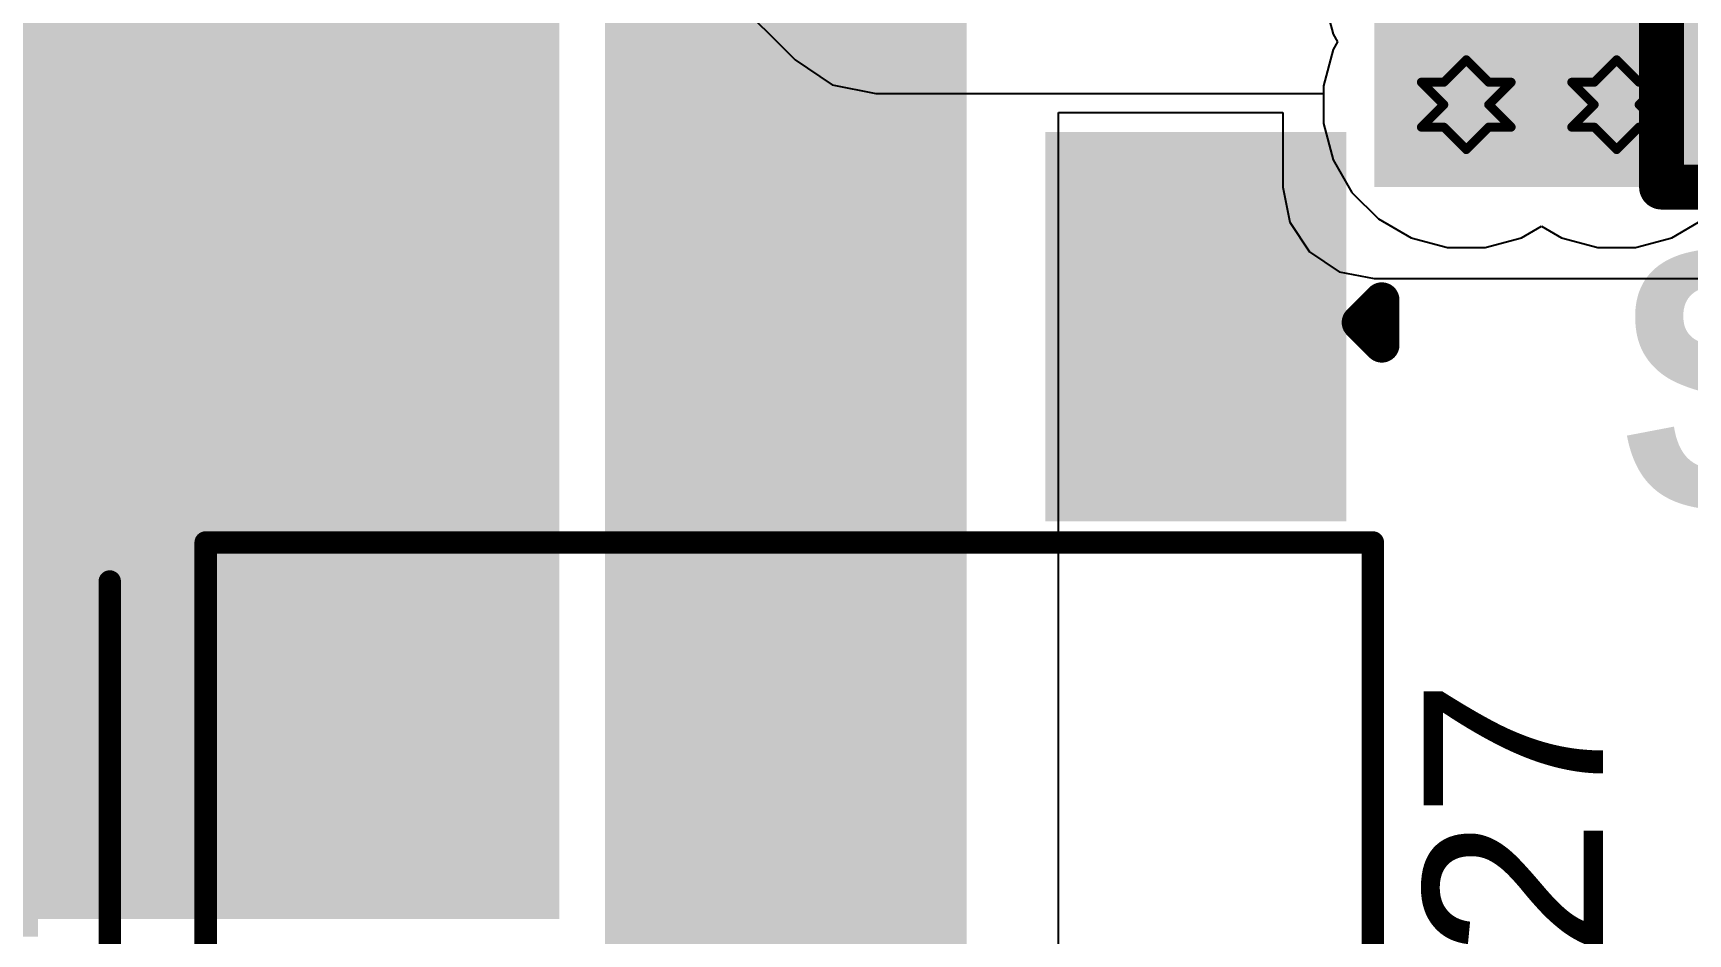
# Model space of a CAD drawing. Header units: inches. Extents: x -3 to 5437, y -3 to 5435.
# Drawn here: x 81.16 to 90.52, y 53.15 to 58.24 of the extents above; entities that cross this region are included whole.
import ezdxf

# ---------------------------------------------------------------- set-up
doc = ezdxf.new("R2010")
doc.units = ezdxf.units.IN
for name, color, linetype in [('Bottom Layer', 5, 'Continuous'), ('Bottom Solder', 6, 'Continuous'), ('Drill Drawing', 1, 'Continuous'), ('GND', 16, 'Continuous'), ('PWR', 76, 'Continuous'), ('Top Layer', 1, 'Continuous'), ('Top Overlay', 2, 'Continuous'), ('Top Paste', 8, 'Continuous'), ('Top Solder', 216, 'Continuous'), ('Via Holes', 16, 'Continuous')]:
    doc.layers.add(name, color=color, linetype=linetype)
doc.styles.add('Arial', font='', dxfattribs={"height": 0.2})
doc.styles.add('Arial_Bold', font='', dxfattribs={"height": 0.2})
doc.styles.get('Arial').set_extended_font_data('Arial')
doc.styles.get('Arial_Bold').set_extended_font_data('Arial', bold=True)

# ---------------------------------------------------------------- blocks, each defined once
blk = doc.blocks.new('SOT__223_8')
at = {"layer": 'Top Layer'}
for points in [[(-1.9, 4.05), (1.9, 4.05), (1.9, 2.05), (-1.9, 2.05)], [(-3.05, -2.05), (-1.55, -2.05), (-1.55, -4.05), (-3.05, -4.05)], [(-0.75, -2.05), (0.75, -2.05), (0.75, -4.05), (-0.75, -4.05)], [(1.55, -2.05), (3.05, -2.05), (3.05, -4.05), (1.55, -4.05)]]:
    blk.add_hatch(color=1, dxfattribs=at).paths.add_polyline_path(points)
at = {"layer": 'Top Paste'}
for points in [[(-1.9, 4.05), (1.9, 4.05), (1.9, 2.05), (-1.9, 2.05)], [(-3.05, -2.05), (-1.55, -2.05), (-1.55, -4.05), (-3.05, -4.05)], [(-0.75, -2.05), (0.75, -2.05), (0.75, -4.05), (-0.75, -4.05)], [(1.55, -2.05), (3.05, -2.05), (3.05, -4.05), (1.55, -4.05)]]:
    blk.add_hatch(color=8, dxfattribs=at).paths.add_polyline_path(points)
at = {"layer": 'Top Solder'}
for points in [[(-2.0016, 4.1516), (2.0016, 4.1516), (2.0016, 1.9484), (-2.0016, 1.9484)], [(-3.1516, -1.9484), (-1.4484, -1.9484), (-1.4484, -4.1516), (-3.1516, -4.1516)], [(-0.8516, -1.9484), (0.8516, -1.9484), (0.8516, -4.1516), (-0.8516, -4.1516)], [(1.4484, -1.9484), (3.1516, -1.9484), (3.1516, -4.1516), (1.4484, -4.1516)]]:
    blk.add_hatch(color=216, dxfattribs=at).paths.add_polyline_path(points)
at = {"layer": 'Top Overlay'}
for points in [[(3.302, 1.8034, 0.127, 0.127, 0), (-3.302, 1.8034, 0.127, 0.127, 0)], [(-3.302, 1.8034, 0.127, 0.127, 0), (-3.302, -1.8288, 0.127, 0.127, 0)], [(3.302, 1.8034, 0.127, 0.127, 0), (3.302, -1.8288, 0.127, 0.127, 0)], [(3.302, -1.8288, 0.127, 0.127, 0), (-3.302, -1.8288, 0.127, 0.127, 0)], [(-3.2258, -3.0734, 0.2, 0.2, 0), (-3.3528, -2.9464, 0.2, 0.2, 0)], [(-3.3528, -2.9464, 0.2, 0.2, 0), (-3.3528, -3.2004, 0.2, 0.2, 0)], [(-3.2258, -3.0734, 0.2, 0.2, 0), (-3.3528, -3.2004, 0.2, 0.2, 0)]]:
    blk.add_lwpolyline(points, format="xyseb", dxfattribs=at)
for points in [[(-3.3338, 1.8034, 0.0635, 0.0635, 1), (-3.2702, 1.8034, 0.0635, 0.0635, 1)], [(-3.3338, 1.8034, 0.0635, 0.0635, 1), (-3.2702, 1.8034, 0.0635, 0.0635, 1)], [(3.2702, 1.8034, 0.0635, 0.0635, 1), (3.3338, 1.8034, 0.0635, 0.0635, 1)], [(3.2702, 1.8034, 0.0635, 0.0635, 1), (3.3338, 1.8034, 0.0635, 0.0635, 1)], [(-3.3338, -1.8288, 0.0635, 0.0635, 1), (-3.2702, -1.8288, 0.0635, 0.0635, 1)], [(-3.3338, -1.8288, 0.0635, 0.0635, 1), (-3.2702, -1.8288, 0.0635, 0.0635, 1)], [(3.2702, -1.8288, 0.0635, 0.0635, 1), (3.3338, -1.8288, 0.0635, 0.0635, 1)], [(3.2702, -1.8288, 0.0635, 0.0635, 1), (3.3338, -1.8288, 0.0635, 0.0635, 1)], [(-3.4028, -2.9464, 0.1, 0.1, 1), (-3.3028, -2.9464, 0.1, 0.1, 1)], [(-3.4028, -2.9464, 0.1, 0.1, 1), (-3.3028, -2.9464, 0.1, 0.1, 1)], [(-3.2758, -3.0734, 0.1, 0.1, 1), (-3.1758, -3.0734, 0.1, 0.1, 1)], [(-3.2758, -3.0734, 0.1, 0.1, 1), (-3.1758, -3.0734, 0.1, 0.1, 1)], [(-3.4028, -3.2004, 0.1, 0.1, 1), (-3.3028, -3.2004, 0.1, 0.1, 1)], [(-3.4028, -3.2004, 0.1, 0.1, 1), (-3.3028, -3.2004, 0.1, 0.1, 1)]]:
    blk.add_lwpolyline(points, format="xyseb", close=True, dxfattribs=at)
blk = doc.blocks.new('RVT1E100M0405__11')
at = {"layer": 'Top Layer'}
for points in [[(-3.1, 0.8), (-0.5, 0.8), (-0.5, -0.8), (-3.1, -0.8)], [(0.5, 0.8), (3.1, 0.8), (3.1, -0.8), (0.5, -0.8)]]:
    blk.add_hatch(color=1, dxfattribs=at).paths.add_polyline_path(points)
at = {"layer": 'Top Paste'}
for points in [[(-3.1, 0.8), (-0.5, 0.8), (-0.5, -0.8), (-3.1, -0.8)], [(0.5, 0.8), (3.1, 0.8), (3.1, -0.8), (0.5, -0.8)]]:
    blk.add_hatch(color=8, dxfattribs=at).paths.add_polyline_path(points)
at = {"layer": 'Top Solder'}
for points in [[(-3.2016, 0.9016), (-0.3984, 0.9016), (-0.3984, -0.9016), (-3.2016, -0.9016)], [(0.3984, 0.9016), (3.2016, 0.9016), (3.2016, -0.9016), (0.3984, -0.9016)]]:
    blk.add_hatch(color=216, dxfattribs=at).paths.add_polyline_path(points)
at = {"layer": 'Top Overlay'}
for points in [[(-1.4605, 2.2225, 0.127, 0.127, 0), (-2.159, 1.524, 0.127, 0.127, 0)], [(-1.4605, 2.2225, 0.127, 0.127, 0), (-1.27, 2.2225, 0.127, 0.127, 0)], [(-1.27, 2.2225, 0.127, 0.127, 0), (2.159, 2.2225, 0.127, 0.127, 0)], [(2.159, 2.2225, 0.127, 0.127, 0), (2.159, 0.9906, 0.127, 0.127, 0)], [(-2.7432, 1.651, 0.127, 0.127, 0), (-2.7432, 0.9398, 0.127, 0.127, 0)], [(-2.159, 1.524, 0.127, 0.127, 0), (-2.159, 0.9652, 0.127, 0.127, 0)], [(-3.0988, 1.2954, 0.127, 0.127, 0), (-2.3876, 1.2954, 0.127, 0.127, 0)], [(-2.159, -0.9652, 0.127, 0.127, 0), (-2.159, -1.524, 0.127, 0.127, 0)], [(2.159, -0.9906, 0.127, 0.127, 0), (2.159, -2.2225, 0.127, 0.127, 0)], [(-2.159, -1.524, 0.127, 0.127, 0), (-1.4605, -2.2225, 0.127, 0.127, 0)], [(-1.4605, -2.2225, 0.127, 0.127, 0), (-1.27, -2.2225, 0.127, 0.127, 0)], [(-1.27, -2.2225, 0.127, 0.127, 0), (2.159, -2.2225, 0.127, 0.127, 0)]]:
    blk.add_lwpolyline(points, format="xyseb", dxfattribs=at)
for points in [[(-1.4923, 2.2225, 0.0635, 0.0635, 1), (-1.4287, 2.2225, 0.0635, 0.0635, 1)], [(-1.4923, 2.2225, 0.0635, 0.0635, 1), (-1.4287, 2.2225, 0.0635, 0.0635, 1)], [(-1.3017, 2.2225, 0.0635, 0.0635, 1), (-1.2383, 2.2225, 0.0635, 0.0635, 1)], [(-1.3017, 2.2225, 0.0635, 0.0635, 1), (-1.2383, 2.2225, 0.0635, 0.0635, 1)], [(2.1273, 2.2225, 0.0635, 0.0635, 1), (2.1907, 2.2225, 0.0635, 0.0635, 1)], [(2.1273, 2.2225, 0.0635, 0.0635, 1), (2.1907, 2.2225, 0.0635, 0.0635, 1)], [(-2.775, 1.651, 0.0635, 0.0635, 1), (-2.7115, 1.651, 0.0635, 0.0635, 1)], [(-2.1907, 1.524, 0.0635, 0.0635, 1), (-2.1273, 1.524, 0.0635, 0.0635, 1)], [(-2.1907, 1.524, 0.0635, 0.0635, 1), (-2.1273, 1.524, 0.0635, 0.0635, 1)], [(-3.1305, 1.2954, 0.0635, 0.0635, 1), (-3.0671, 1.2954, 0.0635, 0.0635, 1)], [(-2.4194, 1.2954, 0.0635, 0.0635, 1), (-2.3559, 1.2954, 0.0635, 0.0635, 1)], [(2.1273, 0.9906, 0.0635, 0.0635, 1), (2.1907, 0.9906, 0.0635, 0.0635, 1)], [(-2.775, 0.9398, 0.0635, 0.0635, 1), (-2.7115, 0.9398, 0.0635, 0.0635, 1)], [(-2.1907, 0.9652, 0.0635, 0.0635, 1), (-2.1272, 0.9652, 0.0635, 0.0635, 1)], [(-2.1907, -0.9652, 0.0635, 0.0635, 1), (-2.1272, -0.9652, 0.0635, 0.0635, 1)], [(2.1273, -0.9906, 0.0635, 0.0635, 1), (2.1907, -0.9906, 0.0635, 0.0635, 1)], [(-2.1907, -1.524, 0.0635, 0.0635, 1), (-2.1273, -1.524, 0.0635, 0.0635, 1)], [(-2.1907, -1.524, 0.0635, 0.0635, 1), (-2.1273, -1.524, 0.0635, 0.0635, 1)], [(-1.4923, -2.2225, 0.0635, 0.0635, 1), (-1.4287, -2.2225, 0.0635, 0.0635, 1)], [(-1.4923, -2.2225, 0.0635, 0.0635, 1), (-1.4287, -2.2225, 0.0635, 0.0635, 1)], [(-1.3017, -2.2225, 0.0635, 0.0635, 1), (-1.2383, -2.2225, 0.0635, 0.0635, 1)], [(-1.3017, -2.2225, 0.0635, 0.0635, 1), (-1.2383, -2.2225, 0.0635, 0.0635, 1)], [(2.1273, -2.2225, 0.0635, 0.0635, 1), (2.1907, -2.2225, 0.0635, 0.0635, 1)], [(2.1273, -2.2225, 0.0635, 0.0635, 1), (2.1907, -2.2225, 0.0635, 0.0635, 1)]]:
    blk.add_lwpolyline(points, format="xyseb", close=True, dxfattribs=at)
blk = doc.blocks.new('SMA_31')
at = {"layer": 'Top Layer'}
for points in [[(-3.25, 0.85), (-0.75, 0.85), (-0.75, -0.85), (-3.25, -0.85)], [(0.75, 0.85), (3.25, 0.85), (3.25, -0.85), (0.75, -0.85)]]:
    blk.add_hatch(color=1, dxfattribs=at).paths.add_polyline_path(points)
at = {"layer": 'Top Overlay'}
for points in [[(-4.445, -1.4216), (-3.278, -1.4216), (-3.278, 1.4219), (-4.445, 1.4219)], [(-3.3, 0.924), (-2.596, 0.924), (-2.596, 1.4219), (-3.3, 1.4219)], [(-3.3, -1.4219), (-2.596, -1.4219), (-2.596, -0.924), (-3.3, -0.924)]]:
    blk.add_hatch(color=2, dxfattribs=at).paths.add_polyline_path(points)
at = {"layer": 'Top Paste'}
for points in [[(-3.25, 0.85), (-0.75, 0.85), (-0.75, -0.85), (-3.25, -0.85)], [(0.75, 0.85), (3.25, 0.85), (3.25, -0.85), (0.75, -0.85)]]:
    blk.add_hatch(color=8, dxfattribs=at).paths.add_polyline_path(points)
at = {"layer": 'Top Solder'}
for points in [[(-3.3516, 0.9516), (-0.6484, 0.9516), (-0.6484, -0.9516), (-3.3516, -0.9516)], [(0.6484, 0.9516), (3.3516, 0.9516), (3.3516, -0.9516), (0.6484, -0.9516)]]:
    blk.add_hatch(color=216, dxfattribs=at).paths.add_polyline_path(points)
at = {"layer": 'Top Overlay'}
for points in [[(2.0612, 1.3577, 0.127, 0.127, 0), (-2.6581, 1.3577, 0.127, 0.127, 0)], [(2.0612, 1.0122, 0.127, 0.127, 0), (2.0612, 1.3577, 0.127, 0.127, 0)], [(2.0612, -1.3577, 0.127, 0.127, 0), (2.0612, -1.0122, 0.127, 0.127, 0)], [(2.0612, -1.3577, 0.127, 0.127, 0), (-2.6581, -1.3577, 0.127, 0.127, 0)]]:
    blk.add_lwpolyline(points, format="xyseb", dxfattribs=at)
for points in [[(-2.6899, 1.3577, 0.0635, 0.0635, 1), (-2.6264, 1.3577, 0.0635, 0.0635, 1)], [(2.0295, 1.3577, 0.0635, 0.0635, 1), (2.093, 1.3577, 0.0635, 0.0635, 1)], [(2.0295, 1.3577, 0.0635, 0.0635, 1), (2.093, 1.3577, 0.0635, 0.0635, 1)], [(2.0295, 1.0122, 0.0635, 0.0635, 1), (2.093, 1.0122, 0.0635, 0.0635, 1)], [(2.0295, -1.0122, 0.0635, 0.0635, 1), (2.093, -1.0122, 0.0635, 0.0635, 1)], [(-2.6899, -1.3577, 0.0635, 0.0635, 1), (-2.6264, -1.3577, 0.0635, 0.0635, 1)], [(2.0295, -1.3577, 0.0635, 0.0635, 1), (2.093, -1.3577, 0.0635, 0.0635, 1)], [(2.0295, -1.3577, 0.0635, 0.0635, 1), (2.093, -1.3577, 0.0635, 0.0635, 1)]]:
    blk.add_lwpolyline(points, format="xyseb", close=True, dxfattribs=at)

msp = doc.modelspace()

# ---------------------------------------------------------------- hatches: boundary and pattern name
at = {"layer": 'Bottom Layer'}
h = msp.add_hatch(color=5, dxfattribs=at)
edge = h.paths.add_edge_path()
edge.add_arc((89.2683, 57.8358), 0.3, 0, 360)
h = msp.add_hatch(color=5, dxfattribs=at)
edge = h.paths.add_edge_path()
edge.add_arc((90.1192, 57.8358), 0.3, 0, 360)
at = {"layer": 'Bottom Solder'}
h = msp.add_hatch(color=6, dxfattribs=at)
edge = h.paths.add_edge_path()
edge.add_arc((89.2683, 57.8358), 0.15, 0, 360)
h = msp.add_hatch(color=6, dxfattribs=at)
edge = h.paths.add_edge_path()
edge.add_arc((90.1192, 57.8358), 0.15, 0, 360)
at = {"layer": 'GND'}
h = msp.add_hatch(color=16, dxfattribs=at)
edge = h.paths.add_edge_path()
edge.add_arc((89.2683, 57.8358), 0.3, 0, 360)
h = msp.add_hatch(color=16, dxfattribs=at)
edge = h.paths.add_edge_path()
edge.add_arc((90.1192, 57.8358), 0.3, 0, 360)
at = {"layer": 'PWR'}
h = msp.add_hatch(color=76, dxfattribs=at)
edge = h.paths.add_edge_path()
edge.add_arc((89.2683, 57.8358), 0.3, 0, 360)
h = msp.add_hatch(color=76, dxfattribs=at)
edge = h.paths.add_edge_path()
edge.add_arc((90.1192, 57.8358), 0.3, 0, 360)
at = {"layer": 'Top Layer'}
for points in [[(79.385, 53.2306), (84.1375, 53.2306), (84.1375, 60.0918), (79.385, 60.0918)], [(84.3957, 59.9948), (84.3957, 44.577), (86.4422, 44.577), (86.4422, 59.9948)], [(88.7476, 57.3697), (92.0356, 57.3697), (92.0356, 58.9891), (88.7476, 58.9891)], [(82.6619, 53.4229), (82.6619, 57.0308), (75.9596, 57.0308), (75.9596, 53.4229)]]:
    msp.add_hatch(color=1, dxfattribs=at).paths.add_polyline_path(points)
h = msp.add_hatch(color=1, dxfattribs=at)
edge = h.paths.add_edge_path()
edge.add_arc((89.2683, 57.8358), 0.3, 0, 360)
h = msp.add_hatch(color=1, dxfattribs=at)
edge = h.paths.add_edge_path()
edge.add_arc((90.1192, 57.8358), 0.3, 0, 360)
at = {"layer": 'Top Solder'}
h = msp.add_hatch(color=216, dxfattribs=at)
edge = h.paths.add_edge_path()
edge.add_arc((89.2683, 57.8358), 0.15, 0, 360)
h = msp.add_hatch(color=216, dxfattribs=at)
edge = h.paths.add_edge_path()
edge.add_arc((90.1192, 57.8358), 0.15, 0, 360)
at = {"layer": 'Via Holes'}
h = msp.add_hatch(color=7, dxfattribs=at)
edge = h.paths.add_edge_path()
edge.add_arc((89.2683, 57.8358), 0.15, 0, 360)
h = msp.add_hatch(color=7, dxfattribs=at)
edge = h.paths.add_edge_path()
edge.add_arc((90.1192, 57.8358), 0.15, 0, 360)

# ---------------------------------------------------------------- linework, layer by layer
at = {"layer": 'Bottom Layer'}
for p, q in [((80.58, 62.9796), (85.4704, 58.0892)), ((85.4704, 58.0892), (85.6804, 57.9488)), ((85.6804, 57.9488), (85.9282, 57.8996)), ((85.9282, 57.8996), (88.4603, 57.8996)), ((88.4603, 57.8996), (88.4603, 57.7294)), ((88.4603, 57.7294), (88.5154, 57.5239)), ((88.5154, 57.5239), (88.6217, 57.3397)), ((88.6217, 57.3397), (88.7722, 57.1892)), ((88.7722, 57.1892), (88.9564, 57.0829)), ((89.5802, 57.0829), (89.6937, 57.1484)), ((89.6937, 57.1484), (89.8073, 57.0829)), ((90.4311, 57.0829), (90.6153, 57.1892)), ((88.9564, 57.0829), (89.1619, 57.0278)), ((89.1619, 57.0278), (89.3747, 57.0278)), ((89.3747, 57.0278), (89.5802, 57.0829)), ((89.8073, 57.0829), (90.0128, 57.0278)), ((90.0128, 57.0278), (90.2256, 57.0278)), ((90.2256, 57.0278), (90.4311, 57.0829))]:
    msp.add_line(p, q, dxfattribs=at)
at = {"layer": 'Drill Drawing'}
for points in [[(89.1413, 57.9628, 0.0508, 0.0508, 0), (89.2683, 58.0898, 0.0508, 0.0508, 0)], [(89.2683, 58.0898, 0.0508, 0.0508, 0), (89.3953, 57.9628, 0.0508, 0.0508, 0)], [(89.9922, 57.9628, 0.0508, 0.0508, 0), (90.1192, 58.0898, 0.0508, 0.0508, 0)], [(90.1192, 58.0898, 0.0508, 0.0508, 0), (90.2462, 57.9628, 0.0508, 0.0508, 0)], [(89.0143, 57.9628, 0.0508, 0.0508, 0), (89.1413, 57.8358, 0.0508, 0.0508, 0)], [(89.0143, 57.9628, 0.0508, 0.0508, 0), (89.1413, 57.9628, 0.0508, 0.0508, 0)], [(89.3953, 57.9628, 0.0508, 0.0508, 0), (89.5223, 57.9628, 0.0508, 0.0508, 0)], [(89.3953, 57.8358, 0.0508, 0.0508, 0), (89.5223, 57.9628, 0.0508, 0.0508, 0)], [(89.8652, 57.9628, 0.0508, 0.0508, 0), (89.9922, 57.8358, 0.0508, 0.0508, 0)], [(89.8652, 57.9628, 0.0508, 0.0508, 0), (89.9922, 57.9628, 0.0508, 0.0508, 0)], [(90.2462, 57.9628, 0.0508, 0.0508, 0), (90.3732, 57.9628, 0.0508, 0.0508, 0)], [(90.2462, 57.8358, 0.0508, 0.0508, 0), (90.3732, 57.9628, 0.0508, 0.0508, 0)], [(89.0143, 57.7088, 0.0508, 0.0508, 0), (89.1413, 57.8358, 0.0508, 0.0508, 0)], [(89.3953, 57.8358, 0.0508, 0.0508, 0), (89.5223, 57.7088, 0.0508, 0.0508, 0)], [(89.8652, 57.7088, 0.0508, 0.0508, 0), (89.9922, 57.8358, 0.0508, 0.0508, 0)], [(90.2462, 57.8358, 0.0508, 0.0508, 0), (90.3732, 57.7088, 0.0508, 0.0508, 0)], [(89.0143, 57.7088, 0.0508, 0.0508, 0), (89.1413, 57.7088, 0.0508, 0.0508, 0)], [(89.1413, 57.7088, 0.0508, 0.0508, 0), (89.2683, 57.5818, 0.0508, 0.0508, 0)], [(89.2683, 57.5818, 0.0508, 0.0508, 0), (89.3953, 57.7088, 0.0508, 0.0508, 0)], [(89.3953, 57.7088, 0.0508, 0.0508, 0), (89.5223, 57.7088, 0.0508, 0.0508, 0)], [(89.8652, 57.7088, 0.0508, 0.0508, 0), (89.9922, 57.7088, 0.0508, 0.0508, 0)], [(89.9922, 57.7088, 0.0508, 0.0508, 0), (90.1192, 57.5818, 0.0508, 0.0508, 0)], [(90.1192, 57.5818, 0.0508, 0.0508, 0), (90.2462, 57.7088, 0.0508, 0.0508, 0)], [(90.2462, 57.7088, 0.0508, 0.0508, 0), (90.3732, 57.7088, 0.0508, 0.0508, 0)]]:
    msp.add_lwpolyline(points, format="xyseb", dxfattribs=at)
for points in [[(89.2556, 58.0898, 0.0254, 0.0254, 1), (89.281, 58.0898, 0.0254, 0.0254, 1)], [(89.2556, 58.0898, 0.0254, 0.0254, 1), (89.281, 58.0898, 0.0254, 0.0254, 1)], [(90.1065, 58.0898, 0.0254, 0.0254, 1), (90.1319, 58.0898, 0.0254, 0.0254, 1)], [(90.1065, 58.0898, 0.0254, 0.0254, 1), (90.1319, 58.0898, 0.0254, 0.0254, 1)], [(89.0016, 57.9628, 0.0254, 0.0254, 1), (89.027, 57.9628, 0.0254, 0.0254, 1)], [(89.0016, 57.9628, 0.0254, 0.0254, 1), (89.027, 57.9628, 0.0254, 0.0254, 1)], [(89.1286, 57.9628, 0.0254, 0.0254, 1), (89.154, 57.9628, 0.0254, 0.0254, 1)], [(89.1286, 57.9628, 0.0254, 0.0254, 1), (89.154, 57.9628, 0.0254, 0.0254, 1)], [(89.3826, 57.9628, 0.0254, 0.0254, 1), (89.408, 57.9628, 0.0254, 0.0254, 1)], [(89.3826, 57.9628, 0.0254, 0.0254, 1), (89.408, 57.9628, 0.0254, 0.0254, 1)], [(89.5096, 57.9628, 0.0254, 0.0254, 1), (89.535, 57.9628, 0.0254, 0.0254, 1)], [(89.5096, 57.9628, 0.0254, 0.0254, 1), (89.535, 57.9628, 0.0254, 0.0254, 1)], [(89.8525, 57.9628, 0.0254, 0.0254, 1), (89.8779, 57.9628, 0.0254, 0.0254, 1)], [(89.8525, 57.9628, 0.0254, 0.0254, 1), (89.8779, 57.9628, 0.0254, 0.0254, 1)], [(89.9795, 57.9628, 0.0254, 0.0254, 1), (90.0049, 57.9628, 0.0254, 0.0254, 1)], [(89.9795, 57.9628, 0.0254, 0.0254, 1), (90.0049, 57.9628, 0.0254, 0.0254, 1)], [(90.2335, 57.9628, 0.0254, 0.0254, 1), (90.2589, 57.9628, 0.0254, 0.0254, 1)], [(90.2335, 57.9628, 0.0254, 0.0254, 1), (90.2589, 57.9628, 0.0254, 0.0254, 1)], [(90.3605, 57.9628, 0.0254, 0.0254, 1), (90.3859, 57.9628, 0.0254, 0.0254, 1)], [(90.3605, 57.9628, 0.0254, 0.0254, 1), (90.3859, 57.9628, 0.0254, 0.0254, 1)], [(89.1286, 57.8358, 0.0254, 0.0254, 1), (89.154, 57.8358, 0.0254, 0.0254, 1)], [(89.1286, 57.8358, 0.0254, 0.0254, 1), (89.154, 57.8358, 0.0254, 0.0254, 1)], [(89.3826, 57.8358, 0.0254, 0.0254, 1), (89.408, 57.8358, 0.0254, 0.0254, 1)], [(89.3826, 57.8358, 0.0254, 0.0254, 1), (89.408, 57.8358, 0.0254, 0.0254, 1)], [(89.9795, 57.8358, 0.0254, 0.0254, 1), (90.0049, 57.8358, 0.0254, 0.0254, 1)], [(89.9795, 57.8358, 0.0254, 0.0254, 1), (90.0049, 57.8358, 0.0254, 0.0254, 1)], [(90.2335, 57.8358, 0.0254, 0.0254, 1), (90.2589, 57.8358, 0.0254, 0.0254, 1)], [(90.2335, 57.8358, 0.0254, 0.0254, 1), (90.2589, 57.8358, 0.0254, 0.0254, 1)], [(89.0016, 57.7088, 0.0254, 0.0254, 1), (89.027, 57.7088, 0.0254, 0.0254, 1)], [(89.0016, 57.7088, 0.0254, 0.0254, 1), (89.027, 57.7088, 0.0254, 0.0254, 1)], [(89.1286, 57.7088, 0.0254, 0.0254, 1), (89.154, 57.7088, 0.0254, 0.0254, 1)], [(89.1286, 57.7088, 0.0254, 0.0254, 1), (89.154, 57.7088, 0.0254, 0.0254, 1)], [(89.3826, 57.7088, 0.0254, 0.0254, 1), (89.408, 57.7088, 0.0254, 0.0254, 1)], [(89.3826, 57.7088, 0.0254, 0.0254, 1), (89.408, 57.7088, 0.0254, 0.0254, 1)], [(89.5096, 57.7088, 0.0254, 0.0254, 1), (89.535, 57.7088, 0.0254, 0.0254, 1)], [(89.5096, 57.7088, 0.0254, 0.0254, 1), (89.535, 57.7088, 0.0254, 0.0254, 1)], [(89.8525, 57.7088, 0.0254, 0.0254, 1), (89.8779, 57.7088, 0.0254, 0.0254, 1)], [(89.8525, 57.7088, 0.0254, 0.0254, 1), (89.8779, 57.7088, 0.0254, 0.0254, 1)], [(89.9795, 57.7088, 0.0254, 0.0254, 1), (90.0049, 57.7088, 0.0254, 0.0254, 1)], [(89.9795, 57.7088, 0.0254, 0.0254, 1), (90.0049, 57.7088, 0.0254, 0.0254, 1)], [(90.2335, 57.7088, 0.0254, 0.0254, 1), (90.2589, 57.7088, 0.0254, 0.0254, 1)], [(90.2335, 57.7088, 0.0254, 0.0254, 1), (90.2589, 57.7088, 0.0254, 0.0254, 1)], [(90.3605, 57.7088, 0.0254, 0.0254, 1), (90.3859, 57.7088, 0.0254, 0.0254, 1)], [(90.3605, 57.7088, 0.0254, 0.0254, 1), (90.3859, 57.7088, 0.0254, 0.0254, 1)], [(89.2556, 57.5818, 0.0254, 0.0254, 1), (89.281, 57.5818, 0.0254, 0.0254, 1)], [(89.2556, 57.5818, 0.0254, 0.0254, 1), (89.281, 57.5818, 0.0254, 0.0254, 1)], [(90.1065, 57.5818, 0.0254, 0.0254, 1), (90.1319, 57.5818, 0.0254, 0.0254, 1)], [(90.1065, 57.5818, 0.0254, 0.0254, 1), (90.1319, 57.5818, 0.0254, 0.0254, 1)]]:
    msp.add_lwpolyline(points, format="xyseb", close=True, dxfattribs=at)
at = {"layer": 'GND'}
for p, q in [((88.4603, 58.4406), (88.5154, 58.2351)), ((88.5154, 58.1477), (88.4603, 57.9422)), ((88.5154, 58.2351), (88.5406, 58.1914)), ((88.5406, 58.1914), (88.5154, 58.1477)), ((88.4603, 57.9422), (88.4603, 57.7294)), ((88.4603, 57.7294), (88.5154, 57.5239)), ((88.5154, 57.5239), (88.6217, 57.3397)), ((88.6217, 57.3397), (88.7722, 57.1892)), ((88.7722, 57.1892), (88.9564, 57.0829)), ((89.5802, 57.0829), (89.6937, 57.1484)), ((89.6937, 57.1484), (89.8073, 57.0829)), ((90.4311, 57.0829), (90.6153, 57.1892)), ((88.9564, 57.0829), (89.1619, 57.0278)), ((89.1619, 57.0278), (89.3747, 57.0278)), ((89.3747, 57.0278), (89.5802, 57.0829)), ((89.8073, 57.0829), (90.0128, 57.0278)), ((90.0128, 57.0278), (90.2256, 57.0278)), ((90.2256, 57.0278), (90.4311, 57.0829))]:
    msp.add_line(p, q, dxfattribs=at)
at = {"layer": 'Top Layer'}
for p, q in [((86.9602, 51.9886), (86.9602, 57.7911)), ((86.9602, 57.7911), (88.2296, 57.7911)), ((88.2296, 57.7911), (88.2296, 57.3697)), ((88.2296, 57.3697), (88.2691, 57.1715)), ((88.2691, 57.1715), (88.3814, 57.0034)), ((88.3814, 57.0034), (88.5494, 56.8912)), ((88.5494, 56.8912), (88.7476, 56.8517)), ((88.7476, 56.8517), (92.0356, 56.8517))]:
    msp.add_line(p, q, dxfattribs=at)
at = {"layer": 'Top Overlay'}
for points in [[(90.3732, 57.3697, 0.254, 0.254, 0), (90.3732, 63.0682, 0.254, 0.254, 0)], [(90.3732, 57.3697, 0.254, 0.254, 0), (92.71, 57.3697, 0.254, 0.254, 0)]]:
    msp.add_lwpolyline(points, format="xyseb", dxfattribs=at)
msp.add_lwpolyline([(90.3097, 57.3697, 0.127, 0.127, 1), (90.4367, 57.3697, 0.127, 0.127, 1)], format="xyseb", close=True, dxfattribs=at)
msp.add_lwpolyline([(90.3097, 57.3697, 0.127, 0.127, 1), (90.4367, 57.3697, 0.127, 0.127, 1)], format="xyseb", close=True, dxfattribs=at)

# ---------------------------------------------------------------- block references
for name, p, rotation in [('RVT1E100M0405__11', (80.725, 60.5918), 90), ('SOT__223_8', (85.4376, 53.5306), 180), ('SMA_31', (80.235, 52.4806), 270)]:
    msp.add_blockref(name, p, dxfattribs=dict(rotation=rotation))

# ---------------------------------------------------------------- texts
at = {"layer": 'Top Overlay', "style": 'Arial_Bold'}
msp.add_text('$', height=1.524, dxfattribs=at).set_placement((90.1492, 55.5227))
at = {"layer": 'Top Overlay', "style": 'Arial'}
msp.add_text('U27', height=1.016, rotation=90, dxfattribs=at).set_placement((90.0428, 51.9858))

doc.saveas('drawing.dxf')
